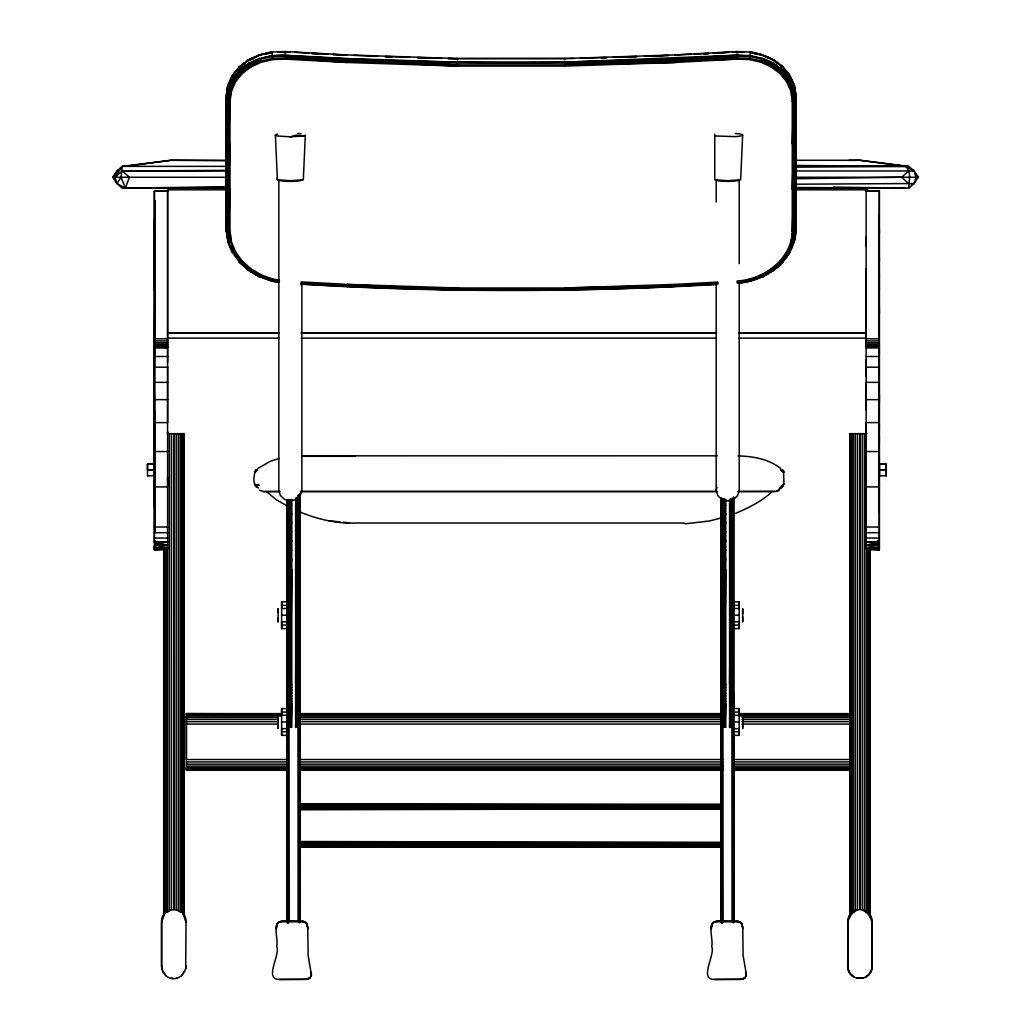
<?xml version="1.0" encoding="UTF-8"?>
<svg xmlns="http://www.w3.org/2000/svg" width="1031" height="1031" viewBox="0 0 1031 1031"><rect width="100%" height="100%" fill="white"/><g stroke="black" fill="none" stroke-linecap="round" stroke-linejoin="round"><path stroke-width="1.5" d="M147.497 475.678L147.497 464.027L154.212 464.027L154.212 475.832L147.497 475.832M147.497 464.027L147.497 469.775L154.212 469.775M164.664 549.214L154.379 549.214L154.379 546.159L156.377 545.347L167.602 545.077L156.699 544.548L154.379 541.765L154.379 191.031L167.602 191.031L156.364 191.031M176.701 978.11C169.187 981.035 161.248 973.457 161.583 965.918L161.583 922.242C160.54 905.669 187.075 905.669 186.018 922.242L185.696 968.869L181.482 975.97L176.701 978.471M167.602 549.214L167.602 189.82L225.544 189.82M167.602 433.922L167.602 431.847M167.602 366.585L167.602 422.594L154.379 422.594M167.602 362.371L167.602 189.82M171.417 909.187L171.417 433.651M173.904 909.187L173.698 433.651L173.698 909.187M176.185 909.187L176.185 433.651M183.866 433.651L183.866 915.618L183.866 433.651L167.473 433.651M287.868 769.989L186.392 769.989L186.392 767.695L287.868 767.695M186.392 769.989L186.392 715.926L281.437 715.926M738.647 283.113C766.355 281.102 794.824 259.954 796.074 230.635L796.074 96.476L794.476 85.431L789.926 75.495L782.838 66.938L773.546 59.914L762.669 54.978L750.336 52.014L737.191 51.55L674.996 54.927L564.653 58.535L457.596 58.535L347.254 54.927L285.059 51.55L271.913 52.014L259.58 54.978L248.703 59.914L239.411 66.938L232.323 75.495L227.774 85.431L226.176 96.476L226.304 157.73M736.997 281.038C763.43 279.465 791.305 259.812 792.246 231.575L795.146 143.167L795.764 100.394L794.476 88.962L789.926 79.026L782.748 70.714L773.546 63.806L762.618 58.78L750.375 55.906L737.204 55.442L674.996 58.819L564.653 62.156L457.596 62.156L347.254 58.548L285.046 55.171L271.849 55.635L259.58 58.522L248.613 63.329L239.411 70.469L232.323 79.026L227.774 88.962L226.485 100.394L226.485 230.97L228.083 242.208L232.323 252.492L239.643 262.222L248.703 270.315L259.709 276.811L271.913 281.244L279.221 282.404M278.963 280.032L272.687 279.027L261.217 274.852L250.984 268.795L242.375 261.139L235.751 252.208L231.524 242.324L230.003 231.575L230.003 101.309L231.524 90.78L235.751 81.475L242.375 73.459L250.984 66.976L261.217 62.26L272.687 59.566L285.252 59.115L347.254 62.479L457.596 66.087L564.653 66.087L674.996 62.479L736.997 59.115L749.563 59.566L761.033 62.26L771.252 66.976L779.874 73.459L786.485 81.475L790.725 90.78L792.246 101.309L792.246 231.575L796.074 230.635L795.764 188.493L792.246 189.253L795.146 100.716L793.561 89.787L789.411 79.735L782.593 70.984L773.546 63.806L762.669 58.522L750.4 55.635L737.204 55.171L564.653 62.156L564.653 66.087M276.334 928.854L277.391 923.222L280.883 921.418L303.217 921.495L306.684 923.222L307.779 927.436L308.101 955.131L311.401 974.875L309.725 978.303L306.246 979.373L279.44 979.45C263.369 979.592 280.806 954.384 276.682 946.445C278.731 939.705 271.398 922.139 281.901 921.418M278.099 724.857L278.099 728.492L278.099 715.527L278.099 719.161M278.099 618.123L278.099 621.757L278.099 608.793L278.099 612.427M287.623 735.348L281.631 735.348L281.631 728.646L287.623 728.646M287.623 708.555L281.631 708.555L281.631 715.256L287.623 715.256M287.623 628.614L281.631 628.614L281.631 621.912L287.623 621.912M287.623 601.82L281.631 601.82L281.631 608.509L287.623 608.509M287.237 922.861L287.237 500.125L287.275 921.65M287.391 922.861L287.417 499.739M287.675 922.861L287.688 499.739L288.371 921.508L288.371 499.739L288.667 922.99L288.667 499.739M287.868 922.861L287.868 734.807M287.868 709.083L287.868 628.717M287.868 603.006L287.868 500.125M288.1 922.861L288.1 734.807M288.1 709.083L288.1 628.717M288.1 603.006L288.1 500.125M289.685 722.602L289.685 689.571L289.801 726.945L289.711 500.602L289.685 503.811M289.698 722.551L289.801 695.268L291.825 696.041M290.355 726.675L290.355 500.486M290.987 727.19L290.987 500.525M291.825 727.448L291.825 499.507M295.626 498.012L295.626 727.486L296.464 703.773L297.766 697.33M296.464 727.19L296.464 498.927M297.766 694.83L296.838 726.984L297.096 497.432M297.34 726.275L297.598 497.071M297.753 496.852L297.65 725.386L297.766 699.727M295.626 693.193L297.65 692.587L297.766 540.115L297.766 689.571L297.096 698.438L296.464 701.286L295.626 701.428L296.464 703.773L297.096 703.477L297.65 700.345L297.353 726.34M298.075 921.624L298.268 496.517L298.81 921.443L298.835 494.906L299.235 921.534L299.248 494.906M299.699 493.707L299.699 922.861L299.673 494.906M301.877 284.556L301.877 490.086L300.33 495.511L296.116 499.481L290.355 500.924L284.608 499.481L280.393 495.511L278.847 490.086L278.847 179.922A11.509 1.456 0 0 0 290.355 181.379A11.509 1.456 0 0 0 301.864 179.922M301.142 281.901L347.254 284.401L347.254 286.721C470.265 292.34 593.521 291.67 716.455 284.466M457.596 290.33L457.596 287.997L347.254 284.401C470.716 291.412 594.565 290.562 718.027 284.131M235.751 81.475L232.323 79.026L239.501 70.714L248.987 64.412L272.377 58.406L285.175 57.942L457.596 66.087L457.596 62.156M457.596 59.772L457.596 58.535M564.653 290.33L564.653 287.997L674.996 284.401L717.924 282.069M564.653 59.772L564.653 58.535M711.313 928.854L712.357 923.222L715.849 921.418L738.196 921.495L741.663 923.222L742.758 927.436L743.08 955.131L746.38 974.875L744.691 978.303L741.225 979.373L714.419 979.45C698.348 979.592 715.772 954.384 711.661 946.445C713.723 939.692 706.274 922.242 716.867 921.418M739.214 281.334L739.214 490.086L737.668 495.511L733.453 499.481L727.706 500.924L721.945 499.481L717.731 495.511L716.184 490.086L716.184 284.672M721.275 922.861L721.236 498.128L721.378 921.598M721.481 922.861L721.378 498.128M721.648 922.861L721.648 498.128L722.331 921.508L722.331 499.739L722.628 922.99L722.628 499.739M721.842 922.861L721.842 845.704M721.842 803.922L721.842 498.527M722.061 922.861L722.061 845.704M722.061 803.922L722.061 498.527M723.659 722.602L723.659 689.571L723.762 726.945L723.672 499.558M723.659 722.551L723.762 689.816L725.785 690.255L725.785 727.448M725.785 687.239L723.762 686.994L723.801 500.048M723.659 699.727L725.785 701.428L724.948 703.773L724.355 726.7L724.316 498.965M724.948 498.927L724.948 727.19L725.785 703.928L724.316 703.477L724.071 700.822L724.948 695.951L725.785 696.041M725.785 499.507L725.785 690.255M729.587 499.507L729.587 727.486L730.438 703.773L731.726 697.33M731.069 498.965L730.476 727.164L730.438 498.927M731.533 500.112L731.301 727.86L731.726 699.727M731.726 569.434L731.726 503.811M731.726 722.602L731.726 684.004L731.623 725.386L731.623 700.345L729.587 701.428L730.438 703.773L731.069 703.477L731.726 694.83M731.714 500.022L731.726 689.571L730.438 701.286M732.036 921.624L732.229 499.739M733.221 921.534L733.479 498.128L733.66 922.848L733.66 496.929M733.17 735.348L739.163 735.348L739.163 708.555L733.17 708.555M733.17 628.614L739.163 628.614L739.163 601.82L733.17 601.82M739.214 263.627L739.214 179.922A11.509 1.456 0 0 1 727.706 181.379A11.509 1.456 0 0 1 716.197 179.922L716.184 202.102M742.681 723.491L742.681 728.492L742.681 715.527L742.681 720.527M742.681 616.757L742.681 621.757L742.681 608.793L742.681 613.78M795.468 231.331L795.494 96.076L795.146 188.789L793.638 231.498L792.092 242.44L787.736 252.582L780.957 261.732L772.116 269.568L761.625 275.793L749.872 280.058L737.075 282.107M796.074 227.091L795.494 96.076M879.34 422.594L866.117 422.594L866.117 549.214M866.117 409.758L866.117 382.359L879.34 382.359M866.117 376.47L866.117 368.66M866.117 367.796L866.117 268.833M866.117 246.602L866.117 245.945M866.117 245.082L866.117 236.614M867.793 191.031L867.793 189.82L795.352 189.82M879.34 546.159L877.355 545.347L866.117 547.603L879.34 547.603L877.355 545.347L877.355 542.126M878.296 545.876L878.335 541.056L878.296 545.876L878.335 541.056L878.296 545.876L878.296 541.056L878.296 545.876L879.34 547.603M869.056 549.781L879.34 549.781L879.34 191.031L866.13 191.031L866.117 345.772L879.34 345.772M879.546 470.084L879.546 475.832L886.26 475.832L886.26 464.027L879.546 464.027L879.546 470.084L886.26 470.084L886.26 475.678M794.695 188.132L908.775 188.132C908.711 180.734 911.92 172.357 905.708 166.365L860.034 160.282L795.636 160.282M289.84 500.048L289.685 530.643L291.825 531.674M289.685 569.434L289.685 549.768M291.825 550.348L289.801 549.974L290.111 726.275L290.355 695.745M297.766 503.811L297.65 521.854L295.626 522.665M295.626 559.91L297.74 559.64L297.766 549.768M724.174 498.849L723.659 530.643L725.785 531.674M723.659 503.811L723.659 499.197M723.659 569.434L723.659 549.768M725.785 550.348L723.762 549.974L724.071 726.275L723.891 700.603C725.347 690.203 720.837 698.206 725.785 698.799M731.726 549.768L731.623 692.587L729.587 693.193M235.751 252.208L232.594 252.737L228.083 242.208L226.176 230.635L226.176 100.02L228.341 85.096L232.323 75.495L239.643 66.77L248.703 59.914L259.58 54.978L271.913 52.014L272.377 53.251M154.379 354.832L155.166 232.787M155.166 237.568L154.379 378.119L155.166 502.741M154.379 401.755L155.166 243.96M291.825 687.239L290.111 687.097L290.355 569.55M723.891 569.512L724.071 687.097L724.316 569.55M878.928 443.626L878.928 304.557M226.304 119.957L226.317 149.882M230.003 231.575L226.176 230.635L227.104 100.716L228.689 89.787L233.534 80.276L240.133 71.577L248.987 64.412L259.825 59.424L271.965 56.576L285.072 56.112L457.596 64.927L564.653 64.927L674.996 62.479L674.996 58.819L737.204 55.171L737.191 51.55L733.969 52.027M795.365 229.578L796.074 184.601L795.404 133.811M878.928 464.311L879.34 393.971M290.123 726.34L290.111 700.822L290.987 695.951M724.084 726.34L724.948 701.286M878.928 476.953L879.34 423.883M154.379 284.814L155.166 214.873L154.379 290.639M297.766 521.402L297.766 512.42L297.096 522.356M878.928 484.892L879.34 435.752M154.379 280.973L155.166 213.288M730.799 726.958L731.069 703.477M878.928 495.035L879.34 457.532M226.176 230.635L226.176 100.02L227.104 100.716L226.485 142.871L230.003 143.631L227.104 231.24L228.689 242.388L233.148 252.801L240.133 262.196L248.987 270.328L259.709 276.811L261.217 274.852M289.685 702.059L289.685 699.727M723.659 702.059L723.685 700.062M746.264 975.945L746.109 972.297M737.152 283.1C754.061 281.759 770.337 274.478 782.117 262.196C801.358 242.543 793.883 213.017 795.764 188.493M154.379 255.25L155.166 207.076L154.379 256.384M154.379 260.585L155.166 208.417M154.379 261.397L155.166 208.623M291.825 559.91L289.685 559.575L290.111 687.097L290.188 500.357M295.626 505.448L297.096 505.061L297.224 497.599M729.587 505.448L731.069 505.061L731.159 499.094M746.264 975.906L746.302 973.638L745.413 977.607L740.219 979.373L743.751 978.806L742.578 979.102M878.94 505.899L879.34 483.152M730.799 726.984L731.301 700.822M878.915 512.497L879.34 490.704M725.785 559.91L723.891 559.756L724.02 500.099M737.204 55.171L736.997 59.115L564.653 64.927M154.379 236.279L155.178 201.947M297.096 559.833L297.65 540.399L295.626 540.914M729.587 559.91L731.069 559.833L731.726 540.115M290.394 726.7L290.987 703.773L291.825 701.428L289.711 700.062M296.503 727.164L297.096 703.477M289.685 512.42L290.355 513.554L289.801 531.017L290.046 500.099M723.659 512.42L724.316 513.554L723.762 531.017M291.038 727.203L291.825 703.928L290.355 703.477L290.987 701.286M297.521 569.512L296.464 569.576L297.096 684.133L295.626 687.239L297.65 686.994L297.766 684.004L297.766 689.571M279.491 281.205C256.577 278.164 229.668 260.16 230.467 234.913L228.611 231.498L228.611 101.102L230.158 90.38L233.534 80.276L241.293 72.634L250.133 65.997L260.624 61.164L261.217 62.26M290.355 550.206L289.93 559.756L289.801 549.974M289.685 692.239L289.801 689.816L291.825 690.255M724.316 550.206L723.659 686.839M723.659 692.239L723.762 689.816M735.18 133.437A14.962 1.83 0 0 1 742.668 135.022L740.658 179.781L727.706 180.709L714.741 179.781L714.741 134.107M731.069 522.356C729.02 499.842 736.289 522.446 729.587 522.665M289.93 513.193L290.111 504.868M723.891 513.193L724.071 504.868M227.542 88.434L227.774 85.431L232.194 76.668M227.993 89.749L228.341 85.096M771.252 66.976L773.637 63.329L762.669 58.522L761.033 62.26M794.321 236.64L794.605 233.921M161.583 922.461L164.251 914.484L162.821 916.855M185.696 968.612L186.018 965.686M276.334 927.436L277.429 923.222L276.888 924.06M738.286 491.555L776.949 491.349L783.547 484.725L780.209 488.075L783.405 485.098L783.908 482.224L783.547 470.871L780.467 469.904L783.238 470.265M227.774 85.431L226.176 96.476M786.485 252.208L789.926 252.492L782.593 262.222L773.546 270.315L762.54 276.811L761.033 274.852M240.455 67.015L239.411 66.938L248.703 59.914M711.248 927.436L712.408 923.222L711.867 924.06M794.476 238.38L795.069 234.14M762.618 58.78C776.639 64.541 787.98 75.65 793.561 89.787L793.638 231.498L790.725 242.324L792.092 242.44L794.166 242.208L795.764 230.97L795.764 96.179C795.648 72.08 772.619 54.965 750.336 52.014L750.194 52.259C762.167 54.231 773.65 58.883 782.838 66.938L773.43 59.888L762.425 54.952L750.194 52.259M260.624 61.164L259.58 58.522C258.253 60.739 232.903 67.788 241.293 72.634L234.514 80.856L226.485 100.394C227.258 85.586 235.919 71.307 250.133 65.997L250.984 66.976M226.794 188.132L122.225 188.132L116.903 183.531L121.104 177.255L122.225 166.365L170.966 160.282L225.699 160.282M793.561 242.388L795.764 230.97L792.092 242.44M296.464 687.213L297.096 684.133L297.34 687.097L297.096 569.55M730.438 687.213L731.301 687.097L730.438 684.172L729.587 687.239L730.438 687.213L731.069 684.133L730.438 569.576L731.482 569.512M226.485 100.394L228.689 89.787L227.774 88.962L232.594 79.49L239.643 70.984L248.987 64.412L248.613 63.329M290.355 687.149L291.825 569.589L290.987 569.576M724.316 687.149L725.785 569.589L724.948 569.576M295.626 698.799L296.464 698.67L297.34 695.616L297.65 697.858L297.65 692.587M729.587 698.799L730.438 698.67L731.301 695.616L731.623 697.858L731.623 692.587M227.207 92.945L226.485 96.179L227.529 95.96M731.726 521.402L731.482 513.193L729.587 513.915M276.334 926.16L277.429 923.222M711.313 926.16L712.408 923.222M749.563 59.566L750.336 52.014M290.355 701.016L290.987 698.67L291.825 698.799M724.316 701.016L724.948 698.67M290.987 687.213L291.825 684.184L290.355 684.133M724.948 687.213L725.785 684.184L724.316 684.133M297.766 530.643L295.626 531.674M731.726 530.643L729.587 531.674M716.184 490.086L716.957 487.367M272.687 279.027L271.913 281.244M762.669 58.522C779.784 64.347 797.917 81.681 793.638 101.102L792.246 143.631L795.764 142.871M115.73 174.742L116.903 170.966L122.225 166.365L226.794 166.365M908.775 188.132L914.097 183.531L916.043 177.255L914.097 170.966L908.775 166.365L860.034 160.282L848.784 160.372M156.377 542.126L156.377 545.347L167.602 547.603L154.379 547.603L156.699 544.548L167.602 541.765L154.379 541.765M877.02 544.548L879.34 541.765L866.117 541.765L877.02 544.548L877.355 545.347L866.117 545.077L877.02 544.548L877.355 545.347M231.524 242.324L228.083 242.208L227.555 234.449L228.611 231.498L230.003 189.253L226.485 188.493M782.761 486.387L783.779 483.681M226.756 186.714L125.292 188.132L129.494 177.255L122.225 170.966L114.957 177.255L116.903 183.531L125.292 188.132L226.652 187.539M297.74 559.64L297.34 550.142L295.626 550.348M791.769 234.913L793.638 231.498L794.695 234.449M227.774 88.962L232.838 79.735M228.341 89.581L233.534 80.276M877.355 543.582L866.117 541.765L878.296 542.731L879.34 540.888M184.781 971.305L181.482 975.648M230.467 98.035L228.611 101.102L227.104 143.167L227.104 231.24M154.379 547.603L155.436 545.876L155.359 541.095M781.691 487.431L783.676 484.261L782.284 486.967L776.949 491.349L778.972 490.266M114.957 177.255L122.225 166.365L112.701 177.255L116.903 183.531M911.301 185.065L914.097 183.531L918.299 177.255L914.097 170.966L905.708 166.365L794.772 165.45M255.572 470.123C254.103 474.44 251.358 487.779 259.425 485.214M731.726 686.839L731.069 569.55M237.143 70.469L239.862 66.783L248.819 59.888L253.652 58.664M239.643 66.77L232.323 75.495M779.874 73.459L782.838 70.469L773.637 63.329M255.765 471.605L256.899 470.574M232.323 79.026L239.643 70.984M232.594 79.49L240.133 71.577M762.27 55.094L773.611 60.017L782.838 66.938L773.43 59.888L762.27 55.094L754.524 53.947M297.096 505.061L297.431 497.406M731.069 505.061L731.417 498.862M250.984 268.795L248.703 270.315L239.411 262.029L248.819 270.354L259.709 276.811C254.322 275.883 223.083 247.195 248.987 270.328M779.874 261.139C789.643 263.253 763.752 274.749 762.54 276.811L773.637 270.032M773.044 270.238L782.593 262.222L773.43 270.354L771.252 268.795M762.54 276.811L773.263 270.328L782.593 262.222M795.223 178.737L901.506 177.255L908.775 170.966M771.33 492.341C760.388 502.393 746.74 508.708 733.157 514.34M297.34 700.822L296.464 701.286M786.485 81.475L789.926 79.026L782.838 70.469L773.611 63.548M239.411 66.938L248.819 59.888M248.639 60.017L259.58 54.978L248.987 59.927L239.862 66.783L232.838 75.263L233.534 75.379M239.501 70.714C251.822 59.553 268.627 54.72 285.046 55.442C414.862 63.432 545.064 64.889 674.996 58.819M258.266 468.242L270.328 461.257L279.156 458.46M731.623 540.399L729.587 540.914M239.411 70.469L248.703 63.806L259.825 59.424M297.34 698.283L296.464 698.67M731.301 698.283L730.438 698.67M166.12 912.512L170.914 910.038M865.357 977.156L869.468 973.664L871.814 968.612L872.136 922.461L869.468 914.484L862.818 910.038M228.341 237.839L227.774 238.38L226.176 227.091M762.27 276.63L773.263 270.328M278.035 922.552L278.821 922.023M713.001 922.552L713.8 922.023M119.699 169.432L116.903 170.966L112.701 177.255L225.995 177.255M242.375 261.139L240.133 262.196M792.246 101.309L796.074 100.02L793.909 85.096L789.411 75.263L783.96 69.373M266.333 54.14L272.042 52.259L259.825 54.952L249.463 60.249L258.665 55.738M248.613 60.185L259.58 54.978M248.987 59.927L259.825 54.952M878.296 542.731L879.34 542.267M857.032 910.038L850.369 914.484L847.701 922.461L848.023 968.612L850.369 973.664L854.48 977.156M781.794 67.015L782.593 66.77L789.411 75.263M297.34 690.01L295.626 690.255M731.301 690.01L729.587 690.255M297.096 695.745L295.626 696.041M731.069 695.745L729.587 696.041M307.612 979.166L305.24 979.373L310.447 977.607L311.143 972.297M277.403 134.107A14.95 1.83 0 0 0 277.391 135.937L290.355 136.865L296.116 135.164L303.32 135.937A14.95 1.83 0 0 0 305.331 135.022L303.32 179.781L290.355 180.709L277.403 179.781L275.393 135.022M790.725 90.78L794.476 88.962L789.656 79.49L782.593 70.984L773.263 64.412L762.425 59.424L750.272 56.576L737.178 56.112L674.996 59.489L564.653 63.097L457.596 63.097L347.254 59.489M722.886 517.498L709.65 520.951L685.873 523.748L683.128 523.001L355.476 523.001C336.557 523.825 316.891 519.083 299.338 511.698M259.98 55.094L271.913 52.014L272.687 59.566M731.069 559.833C732.306 559.24 733.647 548.556 729.587 550.348M156.377 543.582L167.602 541.765L154.379 542.267M295.626 513.915L297.521 513.193L297.65 521.854M125.292 166.365L170.966 160.282L225.621 160.733M256.912 487.431L255.211 485.098L257.634 484.802M862.818 978.11L857.032 978.11M255.379 485.369L258.472 485.06M154.379 549.098L155.436 549.02L154.379 549.781L154.379 191.031L155.41 191.031M164.664 549.02L154.379 549.781L164.664 549.781M703.683 54.153L708.465 53.818M718.027 53.148L729.188 52.362M290.355 136.865L303.32 135.937M690.938 54.308L674.996 54.927M694.121 54.14L708.465 53.354M713.246 53.097L729.188 52.233M732.371 52.053L744.408 52.053M794.695 97.558L795.764 100.394L793.909 89.581L789.411 79.735L782.117 71.577L761.625 61.164L749.872 58.406L737.075 57.942L674.996 61.319L564.653 63.097M564.653 289.08L674.996 285.484L717.976 283.138M601.434 58.239L606.228 58.045M625.417 57.246L636.617 56.769M651.012 56.177L668.603 55.442L644.607 56.164M277.842 52.053L289.879 52.053M574.241 58.471L447.995 58.548L457.596 58.78M580.646 58.252L606.228 57.427M612.633 57.208L636.617 56.434M674.996 284.401L674.996 286.476C550.399 292.185 425.545 291.361 301.026 283.963M259.632 490.266L263.524 491.555L279.801 491.465M674.996 59.489L737.075 57.942M674.996 285.484L564.653 287.997L457.596 287.997M255.379 470.265L257.634 470.213M296.464 684.172L295.626 684.184L296.464 569.576L295.626 569.589M730.438 684.172L729.587 684.184L730.438 569.576L729.587 569.589M226.794 170.36L122.225 170.966L226.781 170.966M794.695 167.022L905.708 166.365M796.164 184.201L914.097 183.531M279.44 979.45L306.233 979.308M714.419 979.45L741.212 979.308M722.1 804.412L298.964 804.36L722.022 804.85L298.964 804.799L721.945 805.224L298.964 805.185L721.842 805.714L298.964 806.281L722.074 807.105L298.964 806.989L721.764 807.892L298.964 807.814L721.416 808.781L298.964 809.786M298.964 841.489L722.1 842.533L298.964 842.533L722.022 844.286L298.964 844.286L721.945 844.995L298.964 844.995L721.842 845.6L298.964 846.09L722.074 846.477L298.964 846.747M794.695 166.365L908.775 166.365L913.002 171.21M796.177 170.966L914.097 170.966M795.352 177.255L918.299 177.255L915.116 173.62M866.117 191.031L879.34 191.031L879.34 549.781L869.056 549.02M167.602 332.742L278.666 332.742M301.207 332.742L716.481 332.742M739.021 332.742L866.182 332.742M167.602 333.181L278.666 333.181M301.207 333.181L716.481 333.181M739.021 333.181L866.182 333.181M167.602 338.116L278.666 338.116M301.207 338.116L716.481 338.116M739.021 338.116L866.182 338.116M154.379 338.825L167.602 338.825M866.117 338.825L879.34 338.825M154.379 340.913L167.602 340.913M866.117 340.913L879.34 340.913M154.379 342.782L167.602 342.782M866.117 342.782L879.34 342.782M154.379 344.418L167.602 344.418M866.117 344.418L879.34 344.418M154.379 345.772L167.602 345.772M154.379 346.79L167.602 346.79M879.34 346.79L866.117 346.79L866.117 347.718L879.34 347.679M154.379 347.447L167.602 347.679L154.379 347.718M866.117 347.447L879.34 347.447M154.379 356.494L167.602 356.494M866.117 356.494L879.34 356.494M154.379 367.216L167.602 367.216M866.117 367.216L879.34 367.216M154.379 382.359L167.602 382.359M154.379 399.641L167.602 399.641M866.117 399.641L879.34 399.641M849.853 917.216L849.853 433.651L866.891 433.651M849.853 433.651L850.111 915.618M154.379 451.552L167.602 451.552M866.117 451.552L879.34 451.552M301.838 455.831L717.305 455.818M301.606 456.308L355.424 456.308M147.497 464.182L154.212 464.027M879.546 464.027L886.26 464.182L886.26 469.775L879.546 469.775M147.497 470.084L154.212 470.084M154.379 486.903L167.602 486.903L167.602 477.276M866.117 486.903L879.34 486.903M300.704 491.465L717.035 491.465M737.925 491.465L775.08 491.555M263.524 491.555L279.53 491.555M300.33 491.555L717.486 491.555M154.379 527.021L167.602 527.021M866.117 527.021L879.34 527.021M154.379 532.692L167.602 532.692M866.117 532.692L879.34 532.692M154.379 538.066L167.602 538.066M866.117 538.066L879.34 538.066M156.519 545.077L167.602 545.077M866.117 545.077L877.201 545.077M869.056 549.214L879.34 549.214L878.296 549.02L879.34 549.781M281.631 605.326L287.623 605.326M733.17 605.326L739.163 605.326M733.17 608.509L739.163 608.509L739.163 601.82M281.631 615.211L287.623 615.211M733.17 615.211L739.163 615.211M733.17 621.912L739.163 621.912L739.163 628.614M281.631 625.095L287.623 625.095M733.17 625.095L739.163 625.095M281.631 712.06L287.623 712.06M733.17 712.06L739.163 712.06M281.437 713.62L186.392 713.62L186.392 714.689L281.437 714.689M299.145 713.62L722.808 713.62M738.918 713.62L850.06 713.62M281.437 713.903L186.392 713.62L186.392 759.525L287.881 759.525M299.145 713.903L722.808 713.903M738.918 713.903L850.06 713.903M299.145 714.689L722.808 714.689M738.918 714.689L850.06 714.689M733.17 715.256L739.163 715.256L739.163 708.555M299.145 715.926L722.808 715.926M738.918 715.926L850.06 715.926M186.392 717.537L278.215 717.537M299.145 717.537L722.808 717.537M742.14 717.537L850.06 717.537M186.392 719.483L278.215 719.483M299.145 719.483L722.808 719.483M742.14 719.483L850.06 719.483M186.392 721.687L278.215 721.687M299.145 721.687L722.808 721.687M742.14 721.687L850.06 721.687M281.631 721.958L287.623 721.958M733.17 721.958L739.163 721.958M186.392 724.084L278.215 724.084M299.145 724.084L722.808 724.084M742.14 724.084L850.06 724.084M733.17 728.646L739.163 728.646L739.163 735.348M281.631 731.842L287.623 731.842M733.17 731.842L739.163 731.842M299.145 759.525L722.808 759.525M734.085 759.525L850.06 759.525M186.392 761.922L287.868 761.922M299.145 761.922L722.808 761.922M734.085 761.922L850.06 761.922M186.392 764.126L287.868 764.126M299.145 764.126L722.808 764.126M734.085 764.126L850.06 764.126M186.392 766.072L287.868 766.072M299.145 766.072L722.808 766.072M734.085 766.072L850.06 766.072M299.145 767.695L722.808 767.695M734.085 767.695L850.06 767.695M186.392 768.933L287.868 768.933M299.145 768.933L722.808 768.933M734.085 768.933L850.06 768.933M186.392 769.719L287.868 769.719M299.145 769.719L722.808 769.719M734.085 769.719L850.06 769.719M299.145 769.989L722.808 769.989M734.085 769.989L850.06 769.989M300.189 804.528L721.764 804.528M298.964 805.675L721.842 805.714M298.964 808.742L721.416 808.781M298.964 845.6L721.842 845.6M312.419 846.412L721.945 846.051L627.235 845.936M298.964 846.967L722.1 846.863M173.93 978.445L170.914 978.11M298.964 804.528L722.022 804.85M298.964 843.461L722.022 844.286M794.695 187.474L905.708 188.132L833.241 187.114M793.148 85.083L794.476 85.431M385.633 57.079L392.025 57.233M417.619 57.839L435.211 58.252M353.646 55.39L377.642 56.164M385.633 56.434L409.616 57.208M417.619 57.478L441.603 58.252M457.596 64.927L347.254 61.319L285.072 56.112L285.097 51.795M301.091 282.971L347.254 285.484L457.596 289.08M312.238 53.831L320.19 54.14M332.923 54.63L347.254 54.927M347.254 285.484L457.596 290.072M294.66 52.323L309.004 53.097M312.187 53.277L328.129 54.14M332.91 54.398L347.254 55.171M301 284.208L347.254 286.721M738.157 455.908C752.862 456.346 768.507 458.885 780.351 468.242M285.072 56.112L285.175 57.942L347.254 62.479L347.254 58.548M725.785 540.914L723.659 540.115M291.825 540.914L289.685 540.115M725.785 693.193L724.071 692.858M291.825 693.193L290.111 692.858M328.786 520.771L339.882 521.879M343.065 522.202L349.406 522.833M739.291 921.65L737.41 921.418L741.65 923.286L742.758 928.854M304.313 921.65L302.431 921.418L306.684 923.286L307.779 928.854M714.741 135.937L735.18 136.62A14.962 1.83 0 0 0 742.668 135.022M725.785 522.665L724.071 522.214L723.685 512.703M291.825 522.665L290.111 522.214L289.711 512.703M782.336 471.038L783.676 471.322L781.227 470.136M725.785 513.915L724.316 513.554M291.825 513.915L290.355 513.554M725.785 505.448L724.316 505.061M291.825 505.448L290.355 505.061M279.298 282.172L272.042 281.012L259.98 276.63L249.206 270.238M781.717 470.574L783.547 470.871L780.983 470.213M154.379 547.19L155.436 547.448M227.104 100.716L230.003 101.309L227.104 188.789L226.485 230.97L227.555 234.449M740.232 922.023L739.291 921.714L741.65 923.286L742.758 927.449M305.253 922.023L304.313 921.714L306.684 923.286L307.779 927.449M290.987 698.67L290.111 698.283L289.801 695.268M176.701 910.038L179.239 911.004M228.689 89.787L231.524 90.78L228.611 101.102L227.555 97.558M783.238 472.275L783.856 472.559L781.176 469.363L782.542 471.309M762.669 54.978L773.637 60.185M248.613 270.032L259.709 276.811L248.639 270.199L239.411 262.029M288.384 506.582L276.514 499.88L267.287 492.341M762.425 59.424C777.825 68.42 793.87 81.565 793.638 101.102L791.769 98.035L792.092 90.38L788.715 80.276M775.183 61.886L782.387 66.783L789.926 75.495M795.417 179.433L796.074 184.601M241.293 72.634L242.375 73.459M901.506 177.255L908.775 183.531M255.211 485.098L258.407 488.075M166.12 975.648L162.821 971.305L161.583 965.686M783.766 69.399L787.723 74.18M289.685 686.839L289.685 684.004M248.987 64.412L250.133 65.997M908.775 166.365L910.386 168.788M782.117 71.577L787.736 80.856M183.35 914.484L186.018 922.461M750.336 281.244L749.563 279.027M255.057 484.725L256.332 486.967M154.379 540.888L155.436 542.731M790.197 78.15L791.679 80.933M121.104 177.255L125.292 188.132M793.909 85.096L795.764 96.179M230.158 242.44L228.611 231.498L228.689 242.388M285.175 57.942L285.252 59.115M723.659 684.004L723.762 686.994M731.482 504.662L731.701 512.703L731.649 498.759M297.521 504.662L297.74 512.703L297.675 495.653M878.915 215.982L879.34 233.148M878.915 216.536L879.34 234.076M155.166 533.04L154.379 490.704M154.379 490.356L155.178 533.298M795.404 221.897L795.494 226.64M154.379 483.152L155.178 528.31M878.928 232.491L879.34 259.606M154.379 480.498L155.178 530.063M878.928 233.715L879.34 261.397M878.915 243.509L879.34 278.486M154.379 457.532L155.178 522.047M878.928 245.636L879.34 284.814M878.928 249.747L879.34 290.639M154.379 445.843L155.166 518.928M878.928 264.787L879.34 312.883M154.379 423.883L155.166 515.59M878.928 266.359L879.34 314.442M154.379 393.971L155.166 510.577M154.379 410.738L155.166 512.291M878.928 290.6L879.34 354.832M795.494 184.175L795.764 226.768M878.928 319.339L879.34 401.755M277.391 177.899L277.403 179.781M733.557 693L733.557 709.096M733.569 734.858L733.621 921.637M732.255 499.739L732.783 921.443L732.796 498.128L733.196 921.534L733.209 498.128M299.621 804.103L299.531 494.944L299.531 921.598L299.506 897.498M299.647 847.572L299.66 921.637M287.275 499.739L287.404 921.598M869.984 549.317L869.984 917.216M869.726 549.317L869.726 917.216M868.978 547.719L868.978 915.618M867.793 547.719L867.793 914.007M866.259 433.651L866.259 912.396M866.117 359.909L866.117 434.528M864.403 433.651L864.403 910.798M862.303 433.651L862.303 909.187M860.022 433.651L860.022 909.187M859.815 433.651L859.815 909.187M857.534 433.651L857.534 909.187M855.434 433.651L855.434 910.798M853.591 433.651L853.591 912.396M852.044 433.651L852.044 914.007M850.859 433.651L850.859 915.618M795.146 100.716L795.146 231.24M721.661 498.128L721.661 921.534M721.197 498.54L721.236 921.65M287.688 499.739L287.688 921.534M281.631 601.82L281.631 628.614M281.631 708.555L281.631 735.348M182.861 433.651L182.861 914.007M181.675 433.651L181.675 912.396M180.141 433.651L180.141 912.396M178.286 433.651L178.286 910.798M169.316 433.651L169.316 910.798M167.473 547.719L167.473 912.396M165.927 547.719L165.927 912.396M164.741 547.719L164.741 914.007M163.993 547.719L163.993 915.618M161.583 922.242L161.583 965.918M297.843 133.437A14.95 1.83 0 0 1 300.949 133.734M163.736 549.317L163.736 915.618L163.736 549.317M183.608 433.651L183.608 915.618L183.608 433.651M311.323 973.651L311.298 975.945L311.323 973.638M155.178 200.645L154.379 231.124L155.166 200.645M848.023 919.291L847.701 965.918C846.657 982.491 873.193 982.491 872.136 965.918L872.136 922.242C873.231 907.654 850.291 904.625 848.023 919.291M257.441 469.363L254.76 472.559L257.441 469.363M308.759 978.741L307.599 979.102L308.772 978.806M303.23 921.418L280.935 921.418L303.217 921.495M738.209 921.418L715.901 921.418L738.196 921.495M879.34 231.124L878.915 215.079L879.34 231.124M155.436 545.876L155.397 541.056L155.436 545.876"/></g></svg>
